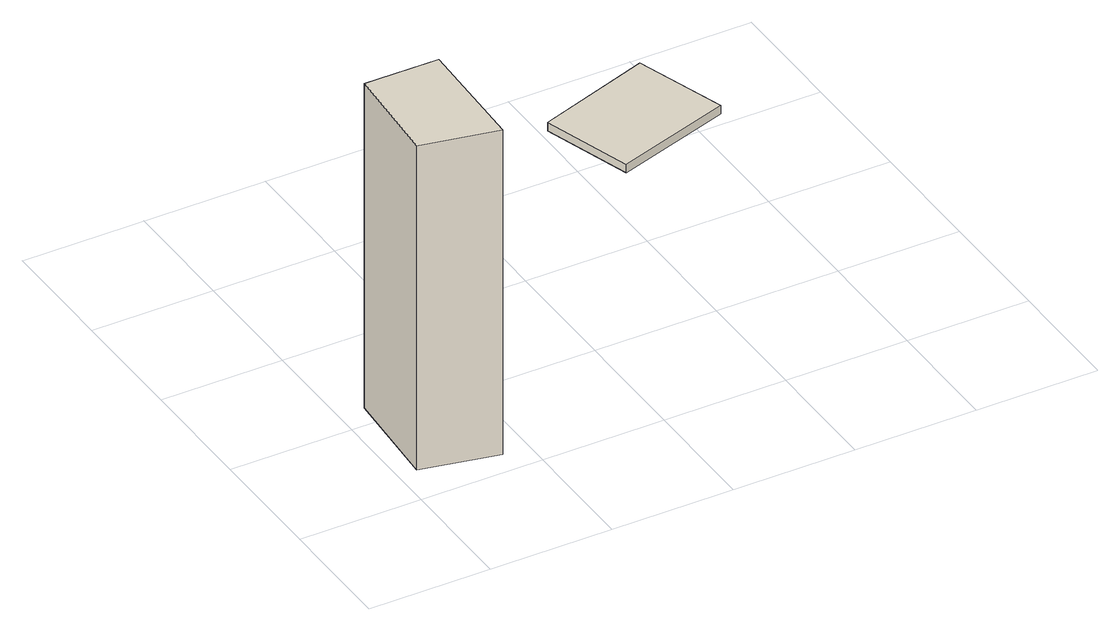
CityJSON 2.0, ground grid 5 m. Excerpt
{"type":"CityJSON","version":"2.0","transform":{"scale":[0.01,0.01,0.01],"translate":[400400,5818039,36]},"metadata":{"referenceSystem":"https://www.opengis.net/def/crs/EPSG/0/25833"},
"CityObjects":{
"building1":{"type":"Building","attributes":{"Gemeindeschluessel":"11000011","BezugspunktDach":"2200","function":"31001_3264","measuredHeight":14.15,"storeysAboveGround":1},"address":[{"country":"Germany","locality":"Berlin","thoroughfareNumber":"125 (248)","thoroughfareName":"Am Tierpark"}],"geometry":[{"type":"Solid","lod":"1","boundaries":[[[[0,1,2,3]],[[4,5,6,7]],[[4,7,3,2]],[[5,4,2,1]],[[6,5,1,0]],[[7,6,0,3]]]]}]},
"building2":{"type":"Building","attributes":{"Gemeindeschluessel":"11000011","BezugspunktDach":"2200","function":"31001_3260","measuredHeight":0.366,"storeysAboveGround":1},"address":[{"country":"Germany","locality":"Berlin","thoroughfareNumber":"125 (249)","thoroughfareName":"Am Tierpark"}],"geometry":[{"type":"Solid","lod":"1","boundaries":[[[[8,9,10,11]],[[12,13,14,15]],[[12,15,11,10]],[[13,12,10,9]],[[14,13,9,8]],[[15,14,8,11]]]]}]}
},
"vertices":[
[386,85,1494],[406,582,1494],[99,583,1494],[69,152,1494],[99,583,79],[406,582,79],[386,85,79],[69,152,79],
[1648,1407,104],[2123,1558,104],[2003,1932,104],[1533,1774,104],[2003,1932,67],[2123,1558,67],[1648,1407,67],[1533,1774,67]
]}
